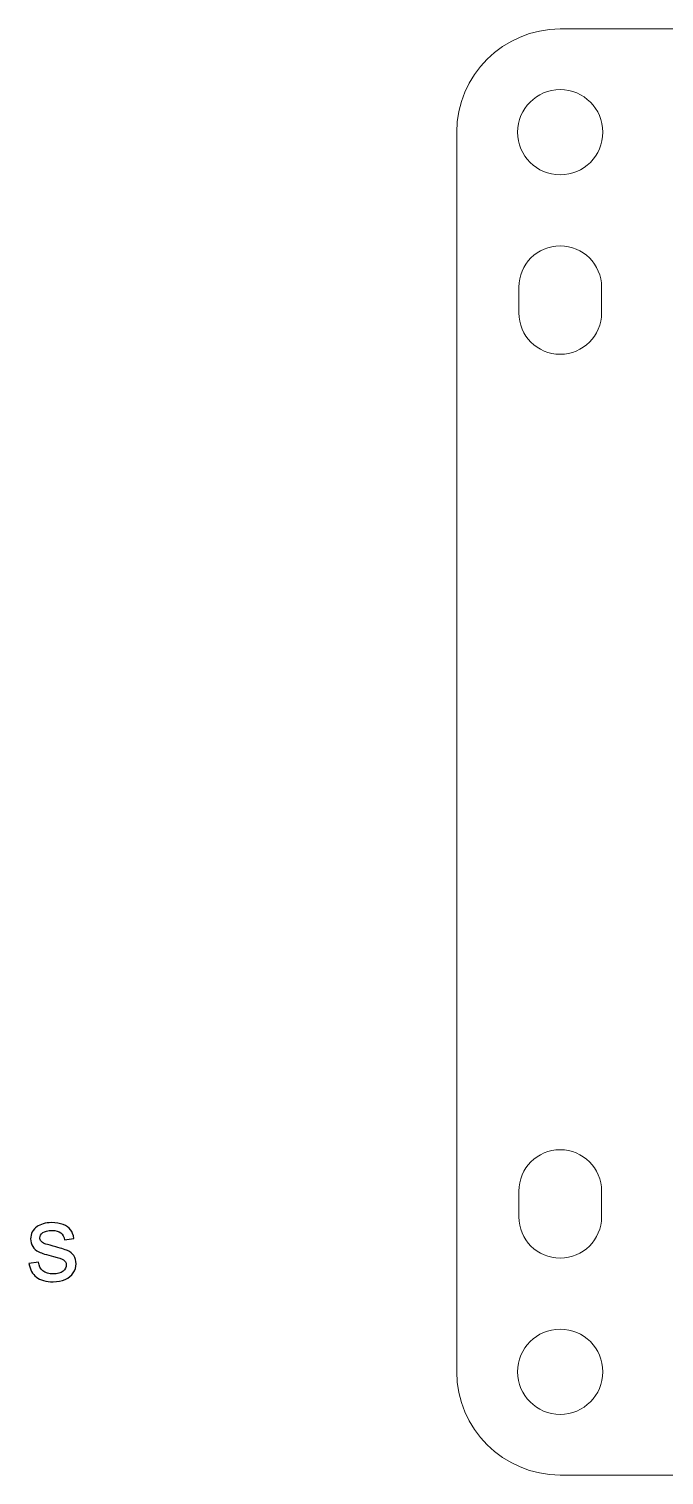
# Model space of a CAD drawing. Header units: millimetres. Extents: x -182 to 182, y -145 to 145.
# Drawn here: x -87.1 to -62.5, y 21.1 to 77.1 of the extents above; entities that cross this region are included whole.
import ezdxf

# ---------------------------------------------------------------- set-up
doc = ezdxf.new("R2010")
doc.units = ezdxf.units.MM
doc.header["$MEASUREMENT"] = 0
doc.layers.add('layer 1', color=7, linetype='Continuous')

msp = doc.modelspace()

# ---------------------------------------------------------------- linework, layer by layer
at = {"layer": 'layer 1', "color": 7, "lineweight": 9}
for points, knots in [([(-66.5555, 77.1224), (-66.5555, 77.1224), (-18.5555, 77.1224), (-18.5555, 77.1224), (-18.5555, 77.1224), (-16.3555, 77.1224), (-14.5555, 75.3224), (-14.5555, 73.1224), (-14.5555, 73.1224), (-14.5555, 73.1224), (-14.5555, 25.1224), (-14.5555, 25.1224), (-14.5555, 25.1224), (-14.5555, 22.9224), (-16.3555, 21.1224), (-18.5555, 21.1224), (-18.5555, 21.1224), (-18.5555, 21.1224), (-66.5555, 21.1224), (-66.5555, 21.1224), (-66.5555, 21.1224), (-68.7555, 21.1224), (-70.5555, 22.9224), (-70.5555, 25.1224), (-70.5555, 25.1224), (-70.5555, 25.1224), (-70.5555, 73.1224), (-70.5555, 73.1224), (-70.5555, 73.1224), (-70.5555, 75.3224), (-68.7555, 77.1224), (-66.5555, 77.1224)], [0, 0, 0, 0, 0.1111111, 0.1111111, 0.1111111, 0.1111111, 0.2222222, 0.2222222, 0.2222222, 0.2222222, 0.3333333, 0.3333333, 0.3333333, 0.3333333, 0.4444444, 0.4444444, 0.4444444, 0.4444444, 0.5555556, 0.5555556, 0.5555556, 0.5555556, 0.6666667, 0.6666667, 0.6666667, 0.6666667, 0.7777778, 0.7777778, 0.7777778, 0.7777778, 1, 1, 1, 1]), ([(-66.5555, 74.7724), (-65.6443, 74.7724), (-64.9055, 74.0336), (-64.9055, 73.1224), (-64.9055, 73.1224), (-64.9055, 72.2112), (-65.6443, 71.4724), (-66.5555, 71.4724), (-66.5555, 71.4724), (-67.4667, 71.4724), (-68.2055, 72.2112), (-68.2055, 73.1224), (-68.2055, 73.1224), (-68.2055, 74.0336), (-67.4667, 74.7724), (-66.5555, 74.7724)], [0, 0, 0, 0, 0.2, 0.2, 0.2, 0.2, 0.4, 0.4, 0.4, 0.4, 0.6, 0.6, 0.6, 0.6, 1, 1, 1, 1]), ([(-64.9555, 66.1306), (-64.9555, 66.1306), (-64.9555, 66.1224), (-64.9555, 66.1224), (-64.9555, 66.1224), (-64.9555, 65.2388), (-65.6719, 64.5224), (-66.5555, 64.5224), (-66.5555, 64.5224), (-67.4391, 64.5224), (-68.1555, 65.2388), (-68.1555, 66.1224), (-68.1555, 66.1224), (-68.1555, 66.1224), (-68.1555, 66.1306), (-68.1555, 66.1306), (-68.1555, 66.1306), (-68.1555, 66.1306), (-68.1555, 67.1142), (-68.1555, 67.1142), (-68.1555, 67.1142), (-68.1555, 67.1142), (-68.1555, 67.1224), (-68.1555, 67.1224), (-68.1555, 67.1224), (-68.1555, 68.006), (-67.4391, 68.7224), (-66.5555, 68.7224), (-66.5555, 68.7224), (-65.6719, 68.7224), (-64.9555, 68.006), (-64.9555, 67.1224), (-64.9555, 67.1224), (-64.9555, 67.1224), (-64.9555, 67.1142), (-64.9555, 67.1142), (-64.9555, 67.1142), (-64.9555, 67.1142), (-64.9555, 66.1306), (-64.9555, 66.1306)], [0, 0, 0, 0, 0.0909091, 0.0909091, 0.0909091, 0.0909091, 0.1818182, 0.1818182, 0.1818182, 0.1818182, 0.2727273, 0.2727273, 0.2727273, 0.2727273, 0.3636364, 0.3636364, 0.3636364, 0.3636364, 0.4545455, 0.4545455, 0.4545455, 0.4545455, 0.5454545, 0.5454545, 0.5454545, 0.5454545, 0.6363636, 0.6363636, 0.6363636, 0.6363636, 0.7272727, 0.7272727, 0.7272727, 0.7272727, 0.8181818, 0.8181818, 0.8181818, 0.8181818, 1, 1, 1, 1]), ([(-66.5555, 33.7224), (-65.6719, 33.7224), (-64.9555, 33.006), (-64.9555, 32.1224), (-64.9555, 32.1224), (-64.9555, 32.1224), (-64.9555, 32.1142), (-64.9555, 32.1142), (-64.9555, 32.1142), (-64.9555, 32.1142), (-64.9555, 31.1306), (-64.9555, 31.1306), (-64.9555, 31.1306), (-64.9555, 31.1306), (-64.9555, 31.1224), (-64.9555, 31.1224), (-64.9555, 31.1224), (-64.9555, 30.2388), (-65.6719, 29.5224), (-66.5555, 29.5224), (-66.5555, 29.5224), (-67.4391, 29.5224), (-68.1555, 30.2388), (-68.1555, 31.1224), (-68.1555, 31.1224), (-68.1555, 31.1224), (-68.1555, 31.1306), (-68.1555, 31.1306), (-68.1555, 31.1306), (-68.1555, 31.1306), (-68.1555, 32.1142), (-68.1555, 32.1142), (-68.1555, 32.1142), (-68.1555, 32.1142), (-68.1555, 32.1224), (-68.1555, 32.1224), (-68.1555, 32.1224), (-68.1555, 33.006), (-67.4391, 33.7224), (-66.5555, 33.7224)], [0, 0, 0, 0, 0.0909091, 0.0909091, 0.0909091, 0.0909091, 0.1818182, 0.1818182, 0.1818182, 0.1818182, 0.2727273, 0.2727273, 0.2727273, 0.2727273, 0.3636364, 0.3636364, 0.3636364, 0.3636364, 0.4545455, 0.4545455, 0.4545455, 0.4545455, 0.5454545, 0.5454545, 0.5454545, 0.5454545, 0.6363636, 0.6363636, 0.6363636, 0.6363636, 0.7272727, 0.7272727, 0.7272727, 0.7272727, 0.8181818, 0.8181818, 0.8181818, 0.8181818, 1, 1, 1, 1]), ([(-66.5555, 26.7724), (-65.6443, 26.7724), (-64.9055, 26.0336), (-64.9055, 25.1224), (-64.9055, 25.1224), (-64.9055, 24.2112), (-65.6443, 23.4724), (-66.5555, 23.4724), (-66.5555, 23.4724), (-67.4667, 23.4724), (-68.2055, 24.2112), (-68.2055, 25.1224), (-68.2055, 25.1224), (-68.2055, 26.0336), (-67.4667, 26.7724), (-66.5555, 26.7724)], [0, 0, 0, 0, 0.2, 0.2, 0.2, 0.2, 0.4, 0.4, 0.4, 0.4, 0.6, 0.6, 0.6, 0.6, 1, 1, 1, 1])]:
    msp.add_open_spline(points, degree=3, knots=knots, dxfattribs=at)
at = {"layer": 'layer 1', "color": 242}
msp.add_open_spline([(-87.1045, 29.3114), (-87.1045, 29.3114), (-86.7362, 29.3706), (-86.7362, 29.3706), (-86.7362, 29.3706), (-86.7157, 29.2232), (-86.6579, 29.1103), (-86.5633, 29.0313), (-86.5633, 29.0313), (-86.4688, 28.9529), (-86.3361, 28.9134), (-86.1668, 28.9134), (-86.1668, 28.9134), (-85.9953, 28.9134), (-85.8683, 28.948), (-85.7851, 29.0179), (-85.7851, 29.0179), (-85.7025, 29.087), (-85.6609, 29.1688), (-85.6609, 29.2627), (-85.6609, 29.2627), (-85.6609, 29.3466), (-85.6983, 29.413), (-85.7724, 29.4609), (-85.7724, 29.4609), (-85.8246, 29.4941), (-85.9516, 29.5357), (-86.1534, 29.5872), (-86.1534, 29.5872), (-86.4257, 29.6557), (-86.6141, 29.7149), (-86.7199, 29.765), (-86.7199, 29.765), (-86.8251, 29.8158), (-86.9048, 29.885), (-86.9591, 29.9739), (-86.9591, 29.9739), (-87.0135, 30.0621), (-87.041, 30.1601), (-87.041, 30.2674), (-87.041, 30.2674), (-87.041, 30.3655), (-87.0184, 30.4558), (-86.9739, 30.539), (-86.9739, 30.539), (-86.9288, 30.6223), (-86.8681, 30.6914), (-86.7912, 30.7465), (-86.7912, 30.7465), (-86.7333, 30.7888), (-86.6543, 30.8248), (-86.5548, 30.8544), (-86.5548, 30.8544), (-86.4547, 30.884), (-86.3481, 30.8988), (-86.2338, 30.8988), (-86.2338, 30.8988), (-86.0617, 30.8988), (-85.9107, 30.8742), (-85.7809, 30.8241), (-85.7809, 30.8241), (-85.6503, 30.7747), (-85.5544, 30.7069), (-85.4923, 30.6223), (-85.4923, 30.6223), (-85.4309, 30.5369), (-85.3879, 30.4233), (-85.3646, 30.2808), (-85.3646, 30.2808), (-85.3646, 30.2808), (-85.7286, 30.23), (-85.7286, 30.23), (-85.7286, 30.23), (-85.7449, 30.3443), (-85.7929, 30.4339), (-85.8719, 30.4981), (-85.8719, 30.4981), (-85.9509, 30.5623), (-86.0624, 30.5941), (-86.207, 30.5941), (-86.207, 30.5941), (-86.377, 30.5941), (-86.4991, 30.5658), (-86.5718, 30.5094), (-86.5718, 30.5094), (-86.6444, 30.4529), (-86.6811, 30.3866), (-86.6811, 30.3111), (-86.6811, 30.3111), (-86.6811, 30.2631), (-86.6663, 30.2194), (-86.636, 30.1806), (-86.636, 30.1806), (-86.6056, 30.1411), (-86.5584, 30.1079), (-86.4935, 30.0818), (-86.4935, 30.0818), (-86.4561, 30.0677), (-86.3474, 30.036), (-86.1654, 29.9866), (-86.1654, 29.9866), (-85.9029, 29.9167), (-85.7195, 29.8589), (-85.6151, 29.8144), (-85.6151, 29.8144), (-85.5106, 29.77), (-85.4288, 29.7044), (-85.3695, 29.6197), (-85.3695, 29.6197), (-85.3095, 29.5343), (-85.2799, 29.4285), (-85.2799, 29.3015), (-85.2799, 29.3015), (-85.2799, 29.178), (-85.3159, 29.0616), (-85.3886, 28.9522), (-85.3886, 28.9522), (-85.4612, 28.8429), (-85.5657, 28.7582), (-85.7018, 28.6982), (-85.7018, 28.6982), (-85.8387, 28.6383), (-85.9932, 28.6086), (-86.1654, 28.6086), (-86.1654, 28.6086), (-86.4504, 28.6086), (-86.6684, 28.6679), (-86.818, 28.7857), (-86.818, 28.7857), (-86.9676, 28.9043), (-87.0628, 29.0792), (-87.1045, 29.3114)], degree=3, knots=[0, 0, 0, 0, 0.0294118, 0.0294118, 0.0294118, 0.0294118, 0.0588235, 0.0588235, 0.0588235, 0.0588235, 0.0882353, 0.0882353, 0.0882353, 0.0882353, 0.1176471, 0.1176471, 0.1176471, 0.1176471, 0.1470588, 0.1470588, 0.1470588, 0.1470588, 0.1764706, 0.1764706, 0.1764706, 0.1764706, 0.2058824, 0.2058824, 0.2058824, 0.2058824, 0.2352941, 0.2352941, 0.2352941, 0.2352941, 0.2647059, 0.2647059, 0.2647059, 0.2647059, 0.2941176, 0.2941176, 0.2941176, 0.2941176, 0.3235294, 0.3235294, 0.3235294, 0.3235294, 0.3529412, 0.3529412, 0.3529412, 0.3529412, 0.3823529, 0.3823529, 0.3823529, 0.3823529, 0.4117647, 0.4117647, 0.4117647, 0.4117647, 0.4411765, 0.4411765, 0.4411765, 0.4411765, 0.4705882, 0.4705882, 0.4705882, 0.4705882, 0.5, 0.5, 0.5, 0.5, 0.5294118, 0.5294118, 0.5294118, 0.5294118, 0.5588235, 0.5588235, 0.5588235, 0.5588235, 0.5882353, 0.5882353, 0.5882353, 0.5882353, 0.6176471, 0.6176471, 0.6176471, 0.6176471, 0.6470588, 0.6470588, 0.6470588, 0.6470588, 0.6764706, 0.6764706, 0.6764706, 0.6764706, 0.7058824, 0.7058824, 0.7058824, 0.7058824, 0.7352941, 0.7352941, 0.7352941, 0.7352941, 0.7647059, 0.7647059, 0.7647059, 0.7647059, 0.7941176, 0.7941176, 0.7941176, 0.7941176, 0.8235294, 0.8235294, 0.8235294, 0.8235294, 0.8529412, 0.8529412, 0.8529412, 0.8529412, 0.8823529, 0.8823529, 0.8823529, 0.8823529, 0.9117647, 0.9117647, 0.9117647, 0.9117647, 0.9411765, 0.9411765, 0.9411765, 0.9411765, 1, 1, 1, 1], dxfattribs=at)

doc.saveas('drawing.dxf')
